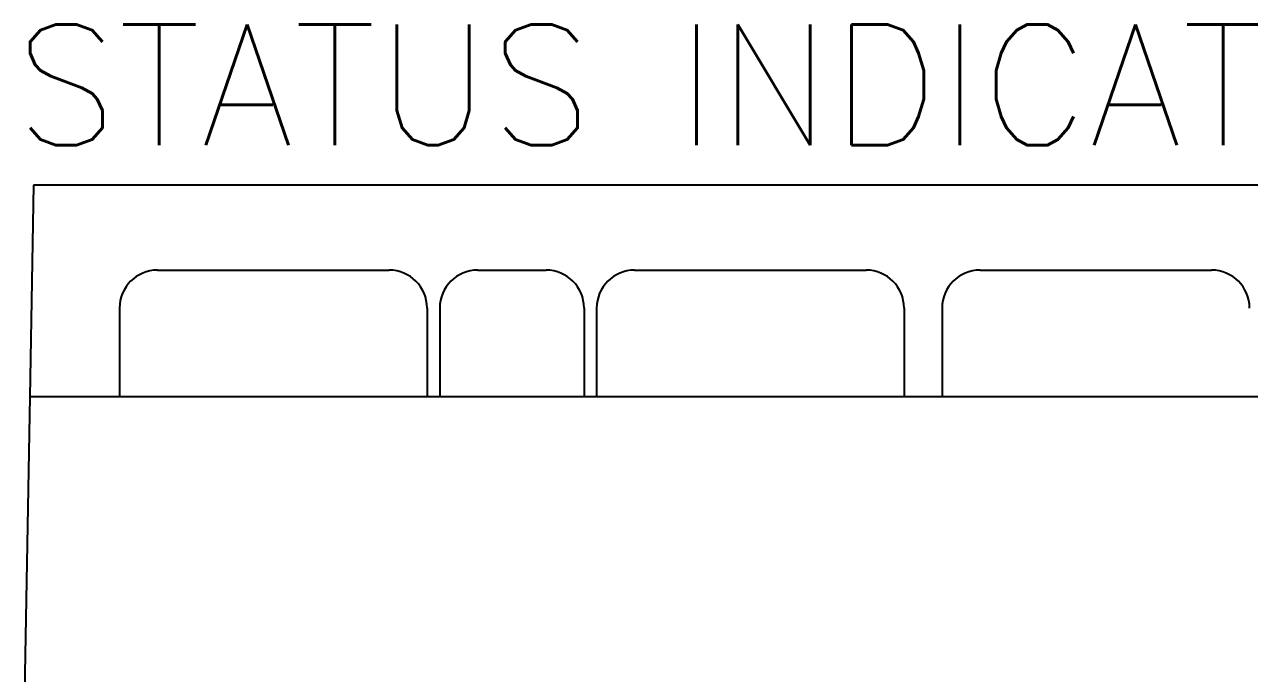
# Paper-space layout 'ARCH-D(24x36)' of a CAD drawing. Header units: inches. Extents: x 0.1 to 35.7, y 0.1 to 23.7.
# Drawn here: x 6.465 to 8.371, y 10.615 to 11.624 of the extents above; entities that cross this region are included whole.
import ezdxf

# ---------------------------------------------------------------- set-up
doc = ezdxf.new("R2010")
doc.units = ezdxf.units.IN
doc.header["$MEASUREMENT"] = 0
doc.layers.add('TEXT-ANNO', color=7, linetype='Continuous')
doc.layers.add('WIRE-LOW-COMMON', color=7, linetype='Continuous')
doc.styles.add('3-16', font='romans.shx', dxfattribs={"height": 0.1875})

# ---------------------------------------------------------------- blocks, each defined once
blk = doc.blocks.new('*U73')
for p, q in [((0.0291, -0.25), (0.0234, -0.5787)), ((2.7975, -0.25), (0.0291, -0.25)), ((0.2223, -0.3819), (0.5826, -0.3819)), ((0.7204, -0.3819), (0.8268, -0.3819)), ((0.9646, -0.3819), (1.3247, -0.3819)), ((1.5019, -0.3819), (1.8621, -0.3819)), ((0.1633, -0.4409), (0.1633, -0.5787)), ((0.6416, -0.4409), (0.6416, -0.5787)), ((0.6613, -0.4409), (0.6613, -0.5787)), ((0.8859, -0.4409), (0.8859, -0.5787)), ((0.9055, -0.4409), (0.9055, -0.5787)), ((1.3838, -0.4409), (1.3838, -0.5787)), ((1.4428, -0.4409), (1.4428, -0.5787)), ((1.4428, -0.4409), (1.4428, -0.5787)), ((0.0234, -0.5787), (0.0154, -1.0374)), ((2.8032, -0.5787), (0.0234, -0.5787))]:
    blk.add_line(p, q)
for centre, start, end in [((0.2223, -0.4409), 90, 180), ((0.5826, -0.4409), 0, 90), ((0.7204, -0.4409), 90, 180), ((0.8268, -0.4409), 0, 90), ((0.9646, -0.4409), 90, 180), ((1.3247, -0.4409), 0, 90), ((1.5019, -0.4409), 90, 180), ((1.8621, -0.4409), 0, 90)]:
    blk.add_arc(centre, 0.0591, start, end)
at = {"layer": 'TEXT-ANNO', "insert": (0, -0.1875), "char_height": 0.1875, "attachment_point": 7, "style": '3-16'}
blk.add_mtext('STATUS INDICATORS', dxfattribs=at)

psp = doc.layouts.new('ARCH-D(24x36)')

# ---------------------------------------------------------------- block references
at = {"layer": 'WIRE-LOW-COMMON'}
psp.add_blockref('*U73', (6.45, 11.6241), dxfattribs=at)

doc.saveas('drawing.dxf')
